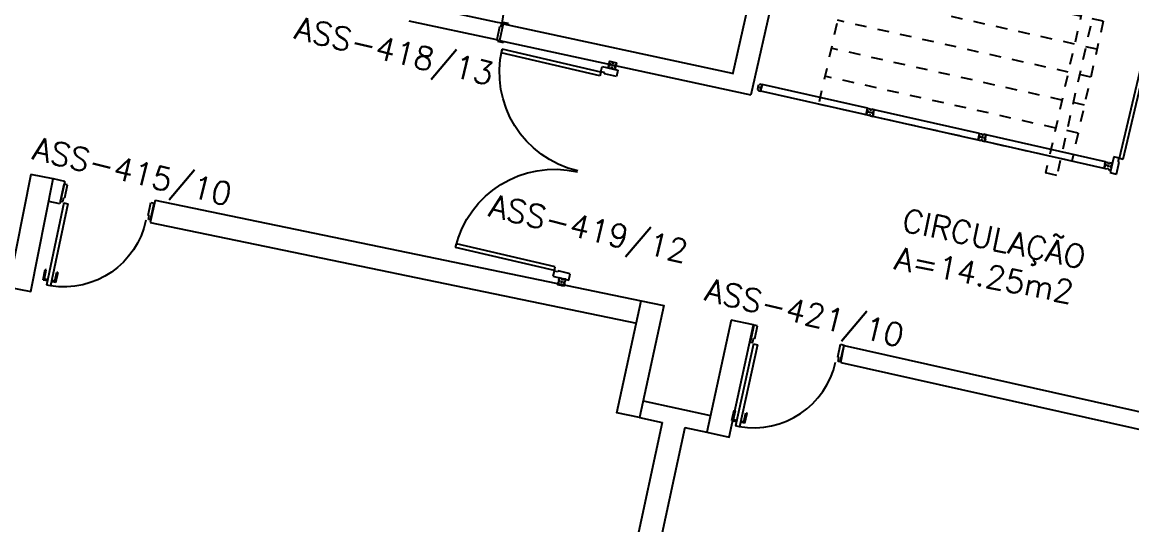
# Model space of a CAD drawing. Extents: x -152 to 150, y 325 to 437.
# Drawn here: x 71.87 to 81.53, y 356.26 to 360.64 of the extents above; entities that cross this region are included whole.
import ezdxf
from ezdxf.enums import TextEntityAlignment as Align

# ---------------------------------------------------------------- set-up
doc = ezdxf.new("R2010")
doc.units = 0
doc.header["$LTSCALE"] = 0.01
doc.header["$MEASUREMENT"] = 0
doc.linetypes.add('HIDDEN2', pattern=[0.1875, 0.125, -0.0625])
doc.layers.get('0').update_dxf_attribs({"linetype": 'CONTINUOUS'})
for name, color, linetype in [('ALV', 2, 'CONTINUOUS'), ('AREA', 2, 'CONTINUOUS'), ('DIV', 2, 'CONTINUOUS'), ('ESC', 1, 'CONTINUOUS'), ('ESQ', 1, 'CONTINUOUS'), ('ESTR', 3, 'CONTINUOUS'), ('PISO', 1, 'CONTINUOUS'), ('PORTA', 2, 'CONTINUOUS'), ('TEXTO', 2, 'CONTINUOUS'), ('TEXTO-ENDEREÇO', 2, 'CONTINUOUS')]:
    doc.layers.add(name, color=color, linetype=linetype)
doc.styles.add('UNB-100', font='simplex.shx', dxfattribs={"height": 3})
doc.styles.add('UNB-100-1', font='simplex.shx', dxfattribs={"height": 0.2})

# ---------------------------------------------------------------- blocks, each defined once
blk = doc.blocks.new('PE80-SSC')
at = {"color": 2}
for p, q in [((0.075, 0), (-0.075, 0)), ((-0.0749, -0.03), (-0.0749, 0)), ((0.075, 0), (0.075, -0.0199)), ((0.7769, 0.0097), (0.6869, 0.0097)), ((0.6869, -0.0003), (0.6869, 0.0096)), ((0.7769, 0.0097), (0.7769, -0.0303)), ((0.0401, -0.03), (-0.0749, -0.03)), ((0.075, -0.0199), (0.0401, -0.0199)), ((0.0401, -0.03), (0.0401, -0.0199)), ((0.085, -0.0299), (0.8169, -0.0299)), ((0.085, -0.0299), (0.085, -0.0649)), ((0.085, -0.0649), (0.8169, -0.0649)), ((0.7669, -0.0003), (0.6869, -0.0003)), ((0.7669, -0.0949), (0.6869, -0.0949)), ((0.6869, -0.0949), (0.6869, -0.1048)), ((0.7669, -0.0003), (0.7669, -0.0303)), ((0.7669, -0.0949), (0.7669, -0.0649)), ((0.7769, -0.1049), (0.7769, -0.0649)), ((0.8169, -0.0649), (0.8169, -0.0299)), ((0.7769, -0.1049), (0.6869, -0.1049)), ((0.0401, -0.771), (-0.0749, -0.771)), ((-0.0749, -0.771), (-0.0749, -0.801)), ((0.0401, -0.771), (0.0401, -0.7811)), ((0.075, -0.801), (-0.075, -0.801)), ((0.075, -0.8017), (-0.075, -0.8017)), ((0.075, -0.7811), (0.0401, -0.7811)), ((0.075, -0.801), (0.075, -0.7811))]:
    blk.add_line(p, q, dxfattribs=at)
at = {"color": 1}
blk.add_arc((0.0853, -0.0303), 0.7313, 270, 357.34288, dxfattribs=at)
blk = doc.blocks.new('PTDP-SSC')
at = {"color": 2}
for p, q in [((0.055, 1.015), (0.09, 1.015)), ((0.055, 0.075), (0.055, 1.015)), ((0.09, 0.075), (0.09, 1.015)), ((1.91, 0.075), (1.91, 1.015)), ((1.945, 1.015), (1.91, 1.015)), ((1.945, 0.075), (1.945, 1.015)), ((0.05, 0.075), (0, 0.075)), ((0, 0.075), (0, -0.075)), ((0.05, 0.04), (0.05, 0.075)), ((0.06, 0.04), (0.05, 0.04)), ((0.055, 0.075), (0.09, 0.075)), ((0.06, -0.075), (0.06, 0.04)), ((1.945, 0.075), (1.91, 0.075)), ((1.94, -0.075), (1.94, 0.04)), ((1.94, 0.04), (1.95, 0.04)), ((1.95, 0.04), (1.95, 0.075)), ((1.95, 0.075), (2, 0.075)), ((2, 0.075), (2, -0.075)), ((0, -0.075), (0.06, -0.075)), ((2, -0.075), (1.94, -0.075))]:
    blk.add_line(p, q, dxfattribs=at)
at = {"color": 1}
for centre, start, end in [((0.055, 0.075), 0, 90), ((1.945, 0.075), 90, 180)]:
    blk.add_arc(centre, 0.94, start, end, dxfattribs=at)
blk = doc.blocks.new('ESCASS-SSC')
at = {"layer": 'ESC'}
for p, q in [((-0.6001, -1.738), (-0.6001, -3.2708)), ((-0.5001, -1.738), (-0.6001, -1.738)), ((-0.5001, -1.738), (-0.5001, -3.2044)), ((-2.6601, -1.888), (-2.6601, -4.2488)), ((-0.6001, -1.888), (-2.6601, -1.888)), ((-0.4001, -1.888), (-0.5001, -1.888)), ((-0.4001, -1.888), (-0.4001, -3.138)), ((-0.6001, -2.138), (-2.6601, -2.138)), ((-0.4001, -2.138), (-0.5001, -2.138)), ((-0.6001, -2.388), (-2.6601, -2.388)), ((-0.4001, -2.388), (-0.5001, -2.388)), ((-0.6001, -2.638), (-2.6601, -2.638)), ((-0.4001, -2.638), (-0.5001, -2.638)), ((-0.6001, -2.888), (-2.6601, -2.888)), ((-0.4001, -2.888), (-0.5001, -2.888)), ((-0.4001, -3.138), (-2.6601, -4.638)), ((-0.6001, -3.138), (-2.6601, -3.138)), ((-0.4001, -3.138), (-0.5001, -3.138)), ((-0.7767, -3.388), (-2.6601, -3.388)), ((-1.1534, -3.638), (-2.6601, -3.638)), ((-1.5301, -3.888), (-2.6601, -3.888)), ((-1.9067, -4.138), (-2.6601, -4.138)), ((-2.2834, -4.388), (-2.6601, -4.388))]:
    blk.add_line(p, q, dxfattribs=at)
at = {"layer": 'ESC', "linetype": 'HIDDEN2'}
for p, q in [((-0.4001, -3.138), (-0.4001, -6.388)), ((-0.6001, -3.2708), (-0.6001, -6.538)), ((-0.5001, -3.2044), (-0.5001, -6.538)), ((-0.6001, -3.388), (-0.7767, -3.388)), ((-0.4001, -3.388), (-0.5001, -3.388)), ((-0.6001, -3.638), (-1.1534, -3.638)), ((-0.4001, -3.638), (-0.5001, -3.638)), ((-0.6001, -3.888), (-1.5301, -3.888)), ((-0.4001, -3.888), (-0.5001, -3.888)), ((-0.6001, -4.138), (-1.9067, -4.138)), ((-0.4001, -4.138), (-0.5001, -4.138)), ((-2.6601, -4.2676), (-2.6601, -6.388)), ((-0.6001, -4.388), (-2.2834, -4.388)), ((-0.4001, -4.388), (-0.5001, -4.388)), ((-0.6001, -4.638), (-2.6601, -4.638)), ((-0.4001, -4.638), (-0.5001, -4.638)), ((-0.6001, -4.888), (-2.6601, -4.888)), ((-0.4001, -4.888), (-0.5001, -4.888)), ((-0.6001, -5.138), (-2.6601, -5.138)), ((-0.4001, -5.138), (-0.5001, -5.138)), ((-0.6001, -5.388), (-2.6601, -5.388)), ((-0.4001, -5.388), (-0.5001, -5.388)), ((-0.6001, -5.638), (-2.6601, -5.638)), ((-0.4001, -5.638), (-0.5001, -5.638)), ((-0.6001, -5.888), (-2.6601, -5.888)), ((-0.4001, -5.888), (-0.5001, -5.888)), ((-0.6001, -6.138), (-2.6601, -6.138)), ((-0.4001, -6.138), (-0.5001, -6.138)), ((-0.6001, -6.388), (-2.6601, -6.388)), ((-0.4001, -6.388), (-0.5001, -6.388)), ((-0.5001, -6.538), (-0.6001, -6.538))]:
    blk.add_line(p, q, dxfattribs=at)
blk = doc.blocks.new('ESCASSS-SSC')
at = {"layer": 'ALV', "xscale": -1}
blk.add_blockref('ESCASS-SSC', (0, -0.0004), dxfattribs=at)
blk = doc.blocks.new('DIV-SSC')
for p, q in [((-0.0051, 0), (0.0051, 0)), ((0, 0.0051), (0, -0.0051)), ((-0.03, -0.03), (-0.03, -0.97)), ((0.03, -0.03), (-0.03, -0.03)), ((-0.03, -0.03), (-0.009, -0.03)), ((-0.009, -0.03), (-0.027, -0.03)), ((-0.006, -0.0205), (0.006, -0.0205)), ((-0.006, -0.0205), (-0.006, -0.03)), ((-0.005, -0.0215), (0.005, -0.0215)), ((-0.005, -0.0215), (-0.005, -0.029)), ((0.005, -0.029), (-0.005, -0.029)), ((0.005, -0.03), (-0.005, -0.03)), ((0.005, -0.0215), (0.005, -0.029)), ((0.006, -0.0205), (0.006, -0.03)), ((0.03, -0.03), (0.03, -0.97)), ((0.03, -0.97), (-0.03, -0.97)), ((0.0072, -0.9994), (-0.0066, -0.9994)), ((-0.006, -0.9795), (-0.006, -0.97)), ((-0.006, -0.9795), (0.006, -0.9795)), ((0.005, -0.97), (-0.005, -0.97)), ((0, -0.9914), (0, -1.0058)), ((0.006, -0.9795), (0.006, -0.97))]:
    blk.add_line(p, q)
blk = doc.blocks.new('PD80-SSC')
at = {"color": 2}
for p, q in [((-0.7769, 0.0097), (-0.7769, -0.0303)), ((-0.7769, 0.0097), (-0.6869, 0.0097)), ((-0.6869, -0.0003), (-0.6869, 0.0096)), ((-0.075, 0), (0.075, 0)), ((-0.075, 0), (-0.075, -0.0199)), ((0.0749, -0.03), (0.0749, 0)), ((-0.8169, -0.0649), (-0.8169, -0.0299)), ((-0.085, -0.0299), (-0.8169, -0.0299)), ((-0.085, -0.0649), (-0.8169, -0.0649)), ((-0.7769, -0.1049), (-0.7769, -0.0649)), ((-0.7669, -0.0003), (-0.7669, -0.0303)), ((-0.7669, -0.0003), (-0.6869, -0.0003)), ((-0.7669, -0.0949), (-0.7669, -0.0649)), ((-0.7669, -0.0949), (-0.6869, -0.0949)), ((-0.6869, -0.0949), (-0.6869, -0.1048)), ((-0.085, -0.0299), (-0.085, -0.0649)), ((-0.075, -0.0199), (-0.0401, -0.0199)), ((-0.0401, -0.03), (-0.0401, -0.0199)), ((-0.0401, -0.03), (0.0749, -0.03)), ((-0.7769, -0.1049), (-0.6869, -0.1049)), ((-0.0401, -0.771), (0.0749, -0.771)), ((-0.0401, -0.771), (-0.0401, -0.7811)), ((0.0749, -0.771), (0.0749, -0.801)), ((-0.075, -0.7811), (-0.0401, -0.7811)), ((-0.075, -0.801), (-0.075, -0.7811)), ((-0.075, -0.801), (0.075, -0.801)), ((-0.075, -0.8017), (0.075, -0.8017))]:
    blk.add_line(p, q, dxfattribs=at)
at = {"color": 1}
blk.add_arc((-0.0853, -0.0303), 0.7313, 182.65712, 270, dxfattribs=at)
blk = doc.blocks.new('A$C73356FFD')
at = {"layer": 'DIV'}
for p, q in [((0.0249, 0.03), (0.0351, 0.03)), ((0.0351, 0.03), (0.0249, 0.03)), ((0.03, 0.0249), (0.03, 0.0351)), ((0.03, 0.0351), (0.03, 0.0249))]:
    blk.add_line(p, q, dxfattribs=at)
blk.add_lwpolyline([(0.0095, 0.036), (0, 0.036), (0, 0.06), (0.022, 0.06), (0.022, 0.05), (0.038, 0.05), (0.038, 0.06), (0.06, 0.06), (0.06, 0.036), (0.0505, 0.036), (0.0505, 0.024), (0.06, 0.024), (0.06, 0), (0.038, 0), (0.038, 0.01), (0.022, 0.01), (0.022, 0), (0, 0), (0, 0.024), (0.0095, 0.024)], close=True, dxfattribs=at)
blk = doc.blocks.new('A$C265F004B')
at = {"linetype": 'Continuous'}
blk.add_blockref('A$C73356FFD', (0, 0), dxfattribs=at)
blk = doc.blocks.new('MTINI-SSC')
for p, q in [((-0.03, 0.008), (-0.03, 0.028)), ((-0.03, 0.028), (-0.008, 0.028)), ((-0.03, 0.008), (-0.02, 0.008)), ((-0.02, 0), (-0.02, 0.008)), ((-0.0009, 0), (-0.02, 0)), ((-0.008, 0.0185), (-0.008, 0.028)), ((0.008, 0.0185), (-0.008, 0.0185)), ((0.0051, 0), (-0.0051, 0)), ((0.02, 0), (-0.0009, 0)), ((0, -0.0051), (0, 0.0051)), ((0.008, 0.0185), (0.008, 0.028)), ((0.03, 0.028), (0.008, 0.028)), ((0.03, 0.008), (0.02, 0.008)), ((0.02, 0), (0.02, 0.008)), ((0.03, 0.008), (0.03, 0.028))]:
    blk.add_line(p, q)
blk = doc.blocks.new('MTT-SSC')
for p, q in [((-0.006, 0.03), (-0.03, 0.03)), ((-0.03, 0.008), (-0.03, 0.03)), ((-0.03, 0.008), (-0.02, 0.008)), ((-0.02, -0.008), (-0.02, 0.008)), ((-0.006, 0.0205), (-0.006, 0.03)), ((0.006, 0.0205), (-0.006, 0.0205)), ((0.0051, 0), (-0.0051, 0)), ((-0.0051, 0), (0.0051, 0)), ((0, -0.0051), (0, 0.0051)), ((0, 0.0051), (0, -0.0051)), ((0.006, 0.0205), (0.006, 0.03)), ((0.006, 0.03), (0.03, 0.03)), ((0.02, -0.008), (0.02, 0.008)), ((0.03, 0.008), (0.02, 0.008)), ((0.03, 0.008), (0.03, 0.03)), ((-0.03, -0.008), (-0.02, -0.008)), ((-0.03, -0.008), (-0.03, -0.03)), ((-0.03, -0.03), (-0.006, -0.03)), ((-0.03, -0.03), (-0.009, -0.03)), ((-0.009, -0.03), (-0.027, -0.03)), ((-0.006, -0.0205), (-0.006, -0.03)), ((-0.006, -0.0205), (-0.006, -0.03)), ((0.006, -0.0205), (-0.006, -0.0205)), ((-0.006, -0.0205), (0.006, -0.0205)), ((0.006, -0.0205), (0.006, -0.03)), ((0.006, -0.0205), (0.006, -0.03)), ((0.03, -0.03), (0.006, -0.03)), ((0.03, -0.008), (0.02, -0.008)), ((0.03, -0.008), (0.03, -0.03))]:
    blk.add_line(p, q)

msp = doc.modelspace()

# ---------------------------------------------------------------- linework, layer by layer
at = {"layer": 'ALV'}
for p, q in [((79.2956, 365.7438), (78.0529, 360.1828)), ((79.4911, 365.7015), (78.2134, 360.0059)), ((76.0547, 360.6252), (76.023, 360.4786)), ((76.0547, 360.6252), (78.0508, 360.1944)), ((76.023, 360.4786), (78.2134, 360.0059)), ((72.2384, 359.251), (72.1376, 359.2719)), ((72.2384, 359.251), (72.1946, 359.0541)), ((72.1946, 359.0541), (72.0971, 359.076)), ((73.0235, 359.0883), (72.9801, 358.893)), ((73.0235, 359.0883), (77.2583, 358.2107)), ((72.9801, 358.893), (77.2177, 358.0149)), ((78.9957, 357.6734), (79.0246, 357.8207)), ((79.0246, 357.8207), (83.3377, 356.8513)), ((78.9957, 357.6734), (83.3028, 356.7054)), ((77.2742, 357.3377), (77.8607, 357.2109)), ((77.2426, 357.1911), (77.4406, 357.1483)), ((77.4406, 357.1483), (75.5335, 348.3112)), ((77.6361, 357.106), (75.7283, 348.2659)), ((77.6361, 357.106), (77.829, 357.0643))]:
    msp.add_line(p, q, dxfattribs=at)
at = {"layer": 'DIV'}
for p, q in [((80.2345, 359.6322), (80.2204, 359.6354)), ((80.2251, 359.627), (80.2281, 359.6404)), ((80.2474, 359.6355), (80.2448, 359.6238)), ((80.2448, 359.6238), (80.254, 359.6217)), ((80.2474, 359.6355), (80.2567, 359.6334)), ((80.2488, 359.5983), (80.2619, 359.6568)), ((81.288, 359.3633), (80.2488, 359.5983)), ((80.2542, 359.6227), (80.2564, 359.6324)), ((81.3012, 359.4218), (80.2619, 359.6568)), ((81.288, 359.3633), (81.3012, 359.4218)), ((81.3025, 359.3846), (81.2932, 359.3867)), ((81.2935, 359.3877), (81.2957, 359.3974)), ((81.2944, 359.3874), (81.2966, 359.3972)), ((81.3018, 359.3858), (81.2944, 359.3874)), ((81.3052, 359.3963), (81.2959, 359.3984)), ((81.3012, 359.4218), (81.2965, 359.4013)), ((81.2965, 359.4013), (81.3005, 359.4189)), ((81.304, 359.3956), (81.2966, 359.3972)), ((81.304, 359.3956), (81.3018, 359.3858)), ((81.3052, 359.3963), (81.3025, 359.3846)), ((81.3288, 359.3848), (81.3189, 359.3871)), ((81.325, 359.3909), (81.3227, 359.381))]:
    msp.add_line(p, q, dxfattribs=at)
at = {"layer": 'ESTR'}
for points in [[(71.9407, 359.3109), (71.7461, 358.33), (71.9423, 358.2911), (72.1368, 359.272)], [(77.2576, 358.2109), (77.4531, 358.1686), (77.2418, 357.1912), (77.0463, 357.2335)], [(78.0395, 358.0419), (77.8283, 357.0645), (78.0238, 357.0222), (78.235, 357.9997)]]:
    msp.add_lwpolyline(points, close=True, dxfattribs=at)
at = {"layer": 'PISO'}
for radius, end in [(382.359, 90.017622), (375.7445, 90.017932)]:
    msp.add_arc((0.4633, 0.5064), radius, 69.089575, end, dxfattribs=at)
at = {"layer": 'PORTA'}
for p, q in [((76.006, 360.6366), (75.2484, 360.8)), ((75.9987, 360.4847), (75.2363, 360.6492)), ((76.023, 360.5971), (75.9987, 360.4847)), ((76.0402, 360.6292), (76.006, 360.6366)), ((76.0328, 360.595), (76.023, 360.5971)), ((76.0402, 360.6292), (76.0328, 360.595)), ((76.0499, 360.6271), (76.0402, 360.6292)), ((76.052, 360.6368), (76.0499, 360.6271)), ((76.0548, 360.626), (76.0499, 360.6271)), ((76.1009, 360.6263), (76.052, 360.6368)), ((76.0988, 360.6165), (76.1009, 360.6263)), ((75.9987, 360.4847), (76.0085, 360.4825)), ((76.0085, 360.4825), (76.0064, 360.4728)), ((76.0064, 360.4728), (76.0553, 360.4622)), ((76.0232, 360.4794), (76.0085, 360.4825)), ((76.0553, 360.4622), (76.0574, 360.472))]:
    msp.add_line(p, q, dxfattribs=at)
msp.add_arc((75.2631, 360.7969), 0.8, 347.82197, 75.67286, dxfattribs=at)

# ---------------------------------------------------------------- block references
at = {"layer": 'DIV', "yscale": 0.9392882623047285, "zscale": 0.9392882623047237}
for p, xscale, rotation in [((76.9859, 360.2364), -0.939288262304706, 76.82268126095221), ((81.3573, 359.3961), 0.9392882623047221, 346.822681260948)]:
    msp.add_blockref('PTDP-SSC', p, dxfattribs=dict(at, xscale=xscale, rotation=rotation))
at = {"layer": 'DIV'}
for name, p, rotation in [('A$C265F004B', (77.0284, 360.2264), 76.40379999999949), ('DIV-SSC', (79.2516, 359.8534), 257.3167650998237), ('MTINI-SSC', (78.2766, 360.0728), 257.3167650998284), ('MTT-SSC', (79.2516, 359.8534), 167.3167650998223), ('DIV-SSC', (80.2267, 359.634), 257.3167650998237), ('MTT-SSC', (80.2267, 359.634), 167.3167650998223), ('MTT-SSC', (81.3238, 359.386), 167.3167650998223)]:
    msp.add_blockref(name, p, dxfattribs=dict(at, rotation=rotation))
at = {"layer": 'DIV', "xscale": -1, "rotation": 77.24156252189725}
msp.add_blockref('A$C265F004B', (76.6002, 358.3976), dxfattribs=at)
at = {"layer": 'ESC', "xscale": -1, "rotation": 347.332669107}
msp.add_blockref('ESCASSS-SSC', (82.7986, 365.5731), dxfattribs=at)
at = {"layer": 'ESQ', "xscale": -1, "rotation": 78.15849633694206}
msp.add_blockref('PE80-SSC', (72.2165, 359.1525), dxfattribs=at)
at = {"layer": 'ESQ', "rotation": 77.5262453418759}
msp.add_blockref('PD80-SSC', (78.2252, 357.9239), dxfattribs=at)

# ---------------------------------------------------------------- texts
at = {"layer": 'AREA', "style": 'UNB-100'}
msp.add_text('A=14.25m2', height=0.2, rotation=348.82764, dxfattribs=at).set_placement((79.4525, 358.4876))
at = {"layer": 'TEXTO', "style": 'UNB-100'}
msp.add_text('CIRCULAÇÃO', height=0.2, rotation=348.098, dxfattribs=at).set_placement((79.518, 358.8213))
at = {"layer": 'TEXTO-ENDEREÇO', "style": 'UNB-100-1'}
for s, p in [('ASS-418/13', (75.0845, 360.2913)), ('ASS-415/10', (72.8038, 359.241)), ('ASS-419/12', (76.7766, 358.7435)), ('ASS-421/10', (78.6578, 358.0098))]:
    msp.add_text(s, height=0.2, rotation=346.48848, dxfattribs=at).set_placement(p, align=Align.CENTER)

doc.saveas('drawing.dxf')
